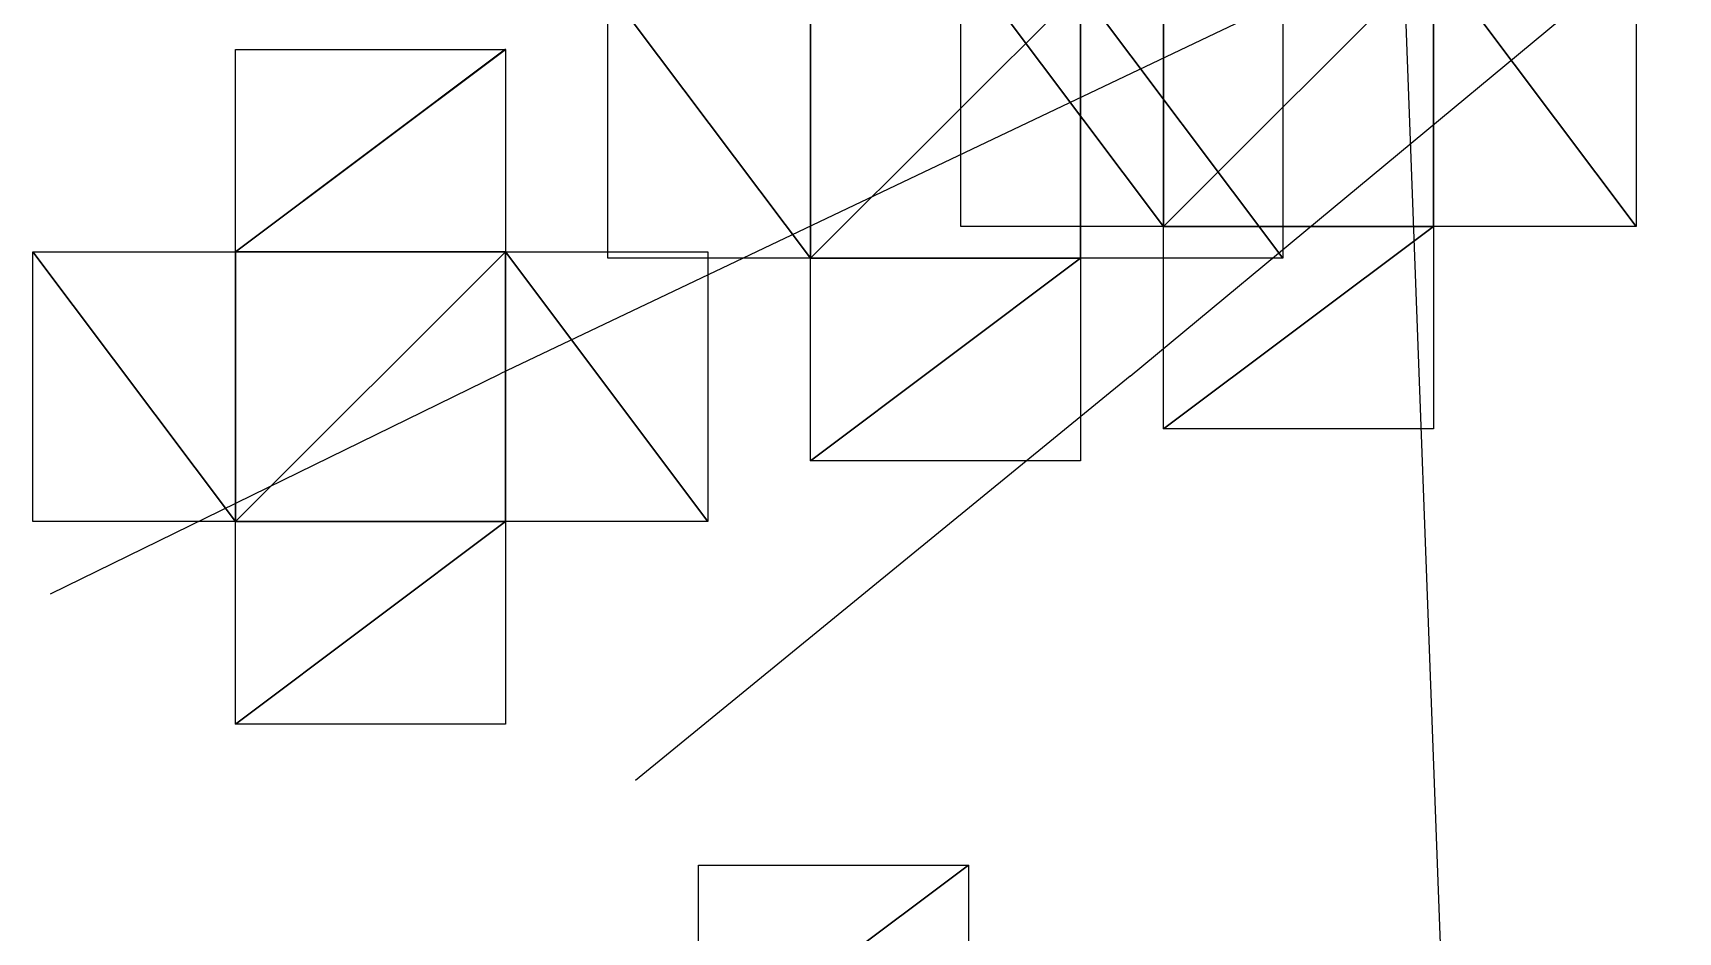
# Model space of a CAD drawing. Header units: metres. Extents: x -204 to 160, y -126 to 162.
# Drawn here: x -87.57 to -51.02, y -44.86 to -24.86 of the extents above; entities that cross this region are included whole.
import ezdxf

# ---------------------------------------------------------------- set-up
doc = ezdxf.new("R2010")
doc.units = ezdxf.units.M

msp = doc.modelspace()

# ---------------------------------------------------------------- linework, layer by layer
for p, q in [((-63.190434, -32.49231, -261.49942), (-47.361496, -19.359016, -256.12433)), ((-57.130173, -22.88387, -221.39754), (-77.18626, -32.445724, -202.2879)), ((-57.130173, -22.88387, -221.39754), (-56.292915, -45.318245, -214.13174)), ((-66.94989, -29.16632, -433.01532), (-66.94989, -23.16632, -433.01532)), ((-66.94989, -29.16632, -433.01532), (-66.94989, -23.16632, -433.01532)), ((-66.94989, -29.16632, -433.01532), (-66.94989, -23.16632, -433.01532)), ((-66.94989, -29.16632, -433.01532), (-66.94989, -23.16632, -433.01532)), ((-66.94989, -29.16632, -433.01532), (-66.94989, -23.16632, -433.01532)), ((-51.94989, -23.16632, -433.01532), (-51.94989, -29.16632, -433.01532)), ((-51.94989, -23.16632, -433.01532), (-51.94989, -29.16632, -433.01532)), ((-51.94989, -23.16632, -433.01532), (-51.94989, -29.16632, -433.01532)), ((-51.94989, -23.16632, -433.01532), (-51.94989, -29.16632, -433.01532)), ((-51.94989, -23.16632, -433.01532), (-51.94989, -29.16632, -433.01532)), ((-74.796326, -29.875748, -433.01532), (-74.796326, -23.875748, -433.01532)), ((-74.796326, -29.875748, -433.01532), (-74.796326, -23.875748, -433.01532)), ((-59.796326, -23.875748, -433.01532), (-59.796326, -29.875748, -433.01532)), ((-59.796326, -23.875748, -433.01532), (-59.796326, -29.875748, -433.01532)), ((-83.07147, -29.729218, -433.01532), (-83.07147, -25.229218, -433.01532)), ((-83.07147, -25.229218, -433.01532), (-77.07147, -25.229218, -433.01532)), ((-83.07147, -29.729218, -433.01532), (-83.07147, -25.229218, -433.01532)), ((-83.07147, -25.229218, -433.01532), (-77.07147, -25.229218, -433.01532)), ((-83.07147, -29.729218, -433.01532), (-83.07147, -25.229218, -433.01532)), ((-83.07147, -25.229218, -433.01532), (-77.07147, -25.229218, -433.01532)), ((-83.07147, -29.729218, -433.01532), (-83.07147, -25.229218, -433.01532)), ((-83.07147, -25.229218, -433.01532), (-77.07147, -25.229218, -433.01532)), ((-83.07147, -29.729218, -433.01532), (-83.07147, -25.229218, -433.01532)), ((-83.07147, -25.229218, -433.01532), (-77.07147, -25.229218, -433.01532)), ((-83.07147, -29.729218, -433.01532), (-83.07147, -25.229218, -433.01532)), ((-83.07147, -25.229218, -433.01532), (-77.07147, -25.229218, -433.01532)), ((-83.07147, -29.729218, -433.01532), (-83.07147, -25.229218, -433.01532)), ((-83.07147, -25.229218, -433.01532), (-77.07147, -25.229218, -433.01532)), ((-77.07147, -25.229218, -433.01532), (-77.07147, -29.729218, -433.01532)), ((-77.07147, -25.229218, -433.01532), (-77.07147, -29.729218, -433.01532)), ((-77.07147, -25.229218, -433.01532), (-77.07147, -29.729218, -433.01532)), ((-77.07147, -25.229218, -433.01532), (-77.07147, -29.729218, -433.01532)), ((-77.07147, -25.229218, -433.01532), (-77.07147, -29.729218, -433.01532)), ((-77.07147, -25.229218, -433.01532), (-77.07147, -29.729218, -433.01532)), ((-77.07147, -25.229218, -433.01532), (-77.07147, -29.729218, -433.01532)), ((-62.44989, -29.16632, -433.01532), (-66.94989, -29.16632, -433.01532)), ((-62.44989, -29.16632, -433.01532), (-66.94989, -29.16632, -433.01532)), ((-62.44989, -29.16632, -433.01532), (-66.94989, -29.16632, -433.01532)), ((-62.44989, -29.16632, -433.01532), (-66.94989, -29.16632, -433.01532)), ((-62.44989, -29.16632, -433.01532), (-66.94989, -29.16632, -433.01532)), ((-62.44989, -33.66632, -433.01532), (-62.44989, -29.16632, -433.01532)), ((-62.44989, -33.66632, -433.01532), (-62.44989, -29.16632, -433.01532)), ((-62.44989, -33.66632, -433.01532), (-62.44989, -29.16632, -433.01532)), ((-62.44989, -33.66632, -433.01532), (-62.44989, -29.16632, -433.01532)), ((-62.44989, -33.66632, -433.01532), (-62.44989, -29.16632, -433.01532)), ((-51.94989, -29.16632, -433.01532), (-56.44989, -29.16632, -433.01532)), ((-56.44989, -29.16632, -433.01532), (-56.44989, -33.66632, -433.01532)), ((-51.94989, -29.16632, -433.01532), (-56.44989, -29.16632, -433.01532)), ((-56.44989, -29.16632, -433.01532), (-56.44989, -33.66632, -433.01532)), ((-51.94989, -29.16632, -433.01532), (-56.44989, -29.16632, -433.01532)), ((-56.44989, -29.16632, -433.01532), (-56.44989, -33.66632, -433.01532)), ((-51.94989, -29.16632, -433.01532), (-56.44989, -29.16632, -433.01532)), ((-56.44989, -29.16632, -433.01532), (-56.44989, -33.66632, -433.01532)), ((-51.94989, -29.16632, -433.01532), (-56.44989, -29.16632, -433.01532)), ((-56.44989, -29.16632, -433.01532), (-56.44989, -33.66632, -433.01532)), ((-87.57147, -35.729218, -433.01532), (-87.57147, -29.729218, -433.01532)), ((-87.57147, -29.729218, -433.01532), (-83.07147, -29.729218, -433.01532)), ((-87.57147, -35.729218, -433.01532), (-87.57147, -29.729218, -433.01532)), ((-87.57147, -29.729218, -433.01532), (-83.07147, -29.729218, -433.01532)), ((-87.57147, -35.729218, -433.01532), (-87.57147, -29.729218, -433.01532)), ((-87.57147, -29.729218, -433.01532), (-83.07147, -29.729218, -433.01532)), ((-87.57147, -35.729218, -433.01532), (-87.57147, -29.729218, -433.01532)), ((-87.57147, -29.729218, -433.01532), (-83.07147, -29.729218, -433.01532)), ((-87.57147, -35.729218, -433.01532), (-87.57147, -29.729218, -433.01532)), ((-87.57147, -29.729218, -433.01532), (-83.07147, -29.729218, -433.01532)), ((-87.57147, -35.729218, -433.01532), (-87.57147, -29.729218, -433.01532)), ((-87.57147, -29.729218, -433.01532), (-83.07147, -29.729218, -433.01532)), ((-87.57147, -35.729218, -433.01532), (-87.57147, -29.729218, -433.01532)), ((-87.57147, -29.729218, -433.01532), (-83.07147, -29.729218, -433.01532)), ((-77.07147, -29.729218, -433.01532), (-72.57147, -29.729218, -433.01532)), ((-77.07147, -29.729218, -433.01532), (-72.57147, -29.729218, -433.01532)), ((-77.07147, -29.729218, -433.01532), (-72.57147, -29.729218, -433.01532)), ((-77.07147, -29.729218, -433.01532), (-72.57147, -29.729218, -433.01532)), ((-77.07147, -29.729218, -433.01532), (-72.57147, -29.729218, -433.01532)), ((-77.07147, -29.729218, -433.01532), (-72.57147, -29.729218, -433.01532)), ((-77.07147, -29.729218, -433.01532), (-72.57147, -29.729218, -433.01532)), ((-70.296326, -29.875748, -433.01532), (-74.796326, -29.875748, -433.01532)), ((-70.296326, -29.875748, -433.01532), (-74.796326, -29.875748, -433.01532)), ((-72.57147, -29.729218, -433.01532), (-72.57147, -35.729218, -433.01532)), ((-72.57147, -29.729218, -433.01532), (-72.57147, -35.729218, -433.01532)), ((-72.57147, -29.729218, -433.01532), (-72.57147, -35.729218, -433.01532)), ((-72.57147, -29.729218, -433.01532), (-72.57147, -35.729218, -433.01532)), ((-72.57147, -29.729218, -433.01532), (-72.57147, -35.729218, -433.01532)), ((-72.57147, -29.729218, -433.01532), (-72.57147, -35.729218, -433.01532)), ((-72.57147, -29.729218, -433.01532), (-72.57147, -35.729218, -433.01532)), ((-70.296326, -34.375748, -433.01532), (-70.296326, -29.875748, -433.01532)), ((-70.296326, -34.375748, -433.01532), (-70.296326, -29.875748, -433.01532)), ((-59.796326, -29.875748, -433.01532), (-64.296326, -29.875748, -433.01532)), ((-64.296326, -29.875748, -433.01532), (-64.296326, -34.375748, -433.01532)), ((-59.796326, -29.875748, -433.01532), (-64.296326, -29.875748, -433.01532)), ((-64.296326, -29.875748, -433.01532), (-64.296326, -34.375748, -433.01532)), ((-87.179474, -37.33748, -192.55717), (-77.18626, -32.445724, -202.2879)), ((-63.190434, -32.49231, -261.49942), (-74.18257, -41.487526, -265.3135)), ((-56.44989, -33.66632, -433.01532), (-62.44989, -33.66632, -433.01532)), ((-56.44989, -33.66632, -433.01532), (-62.44989, -33.66632, -433.01532)), ((-56.44989, -33.66632, -433.01532), (-62.44989, -33.66632, -433.01532)), ((-56.44989, -33.66632, -433.01532), (-62.44989, -33.66632, -433.01532)), ((-56.44989, -33.66632, -433.01532), (-62.44989, -33.66632, -433.01532)), ((-64.296326, -34.375748, -433.01532), (-70.296326, -34.375748, -433.01532)), ((-64.296326, -34.375748, -433.01532), (-70.296326, -34.375748, -433.01532)), ((-83.07147, -35.729218, -433.01532), (-87.57147, -35.729218, -433.01532)), ((-83.07147, -35.729218, -433.01532), (-87.57147, -35.729218, -433.01532)), ((-83.07147, -35.729218, -433.01532), (-87.57147, -35.729218, -433.01532)), ((-83.07147, -35.729218, -433.01532), (-87.57147, -35.729218, -433.01532)), ((-83.07147, -35.729218, -433.01532), (-87.57147, -35.729218, -433.01532)), ((-83.07147, -35.729218, -433.01532), (-87.57147, -35.729218, -433.01532)), ((-83.07147, -35.729218, -433.01532), (-87.57147, -35.729218, -433.01532)), ((-83.07147, -40.229218, -433.01532), (-83.07147, -35.729218, -433.01532)), ((-83.07147, -40.229218, -433.01532), (-83.07147, -35.729218, -433.01532)), ((-83.07147, -40.229218, -433.01532), (-83.07147, -35.729218, -433.01532)), ((-83.07147, -40.229218, -433.01532), (-83.07147, -35.729218, -433.01532)), ((-83.07147, -40.229218, -433.01532), (-83.07147, -35.729218, -433.01532)), ((-83.07147, -40.229218, -433.01532), (-83.07147, -35.729218, -433.01532)), ((-83.07147, -40.229218, -433.01532), (-83.07147, -35.729218, -433.01532)), ((-72.57147, -35.729218, -433.01532), (-77.07147, -35.729218, -433.01532)), ((-77.07147, -35.729218, -433.01532), (-77.07147, -40.229218, -433.01532)), ((-72.57147, -35.729218, -433.01532), (-77.07147, -35.729218, -433.01532)), ((-77.07147, -35.729218, -433.01532), (-77.07147, -40.229218, -433.01532)), ((-72.57147, -35.729218, -433.01532), (-77.07147, -35.729218, -433.01532)), ((-77.07147, -35.729218, -433.01532), (-77.07147, -40.229218, -433.01532)), ((-72.57147, -35.729218, -433.01532), (-77.07147, -35.729218, -433.01532)), ((-77.07147, -35.729218, -433.01532), (-77.07147, -40.229218, -433.01532)), ((-72.57147, -35.729218, -433.01532), (-77.07147, -35.729218, -433.01532)), ((-77.07147, -35.729218, -433.01532), (-77.07147, -40.229218, -433.01532)), ((-72.57147, -35.729218, -433.01532), (-77.07147, -35.729218, -433.01532)), ((-77.07147, -35.729218, -433.01532), (-77.07147, -40.229218, -433.01532)), ((-72.57147, -35.729218, -433.01532), (-77.07147, -35.729218, -433.01532)), ((-77.07147, -35.729218, -433.01532), (-77.07147, -40.229218, -433.01532)), ((-77.07147, -40.229218, -433.01532), (-83.07147, -40.229218, -433.01532)), ((-77.07147, -40.229218, -433.01532), (-83.07147, -40.229218, -433.01532)), ((-77.07147, -40.229218, -433.01532), (-83.07147, -40.229218, -433.01532)), ((-77.07147, -40.229218, -433.01532), (-83.07147, -40.229218, -433.01532)), ((-77.07147, -40.229218, -433.01532), (-83.07147, -40.229218, -433.01532)), ((-77.07147, -40.229218, -433.01532), (-83.07147, -40.229218, -433.01532)), ((-77.07147, -40.229218, -433.01532), (-83.07147, -40.229218, -433.01532)), ((-72.7807, -47.868744, -433.01532), (-72.7807, -43.368744, -433.01532)), ((-72.7807, -43.368744, -433.01532), (-66.7807, -43.368744, -433.01532)), ((-66.7807, -43.368744, -433.01532), (-66.7807, -47.868744, -433.01532))]:
    msp.add_line(p, q)
for points in [[(-62.44989, -29.16632, -433.01532), (-66.94989, -29.16632, -433.01532), (-66.94989, -23.16632, -433.01532), (-66.94979, -23.166222, -433.01523)], [(-62.44989, -29.16632, -433.01532), (-66.94989, -23.16632, -433.01532), (-62.44989, -23.16632, -433.01532), (-62.44979, -23.166222, -433.01523)], [(-62.44989, -29.16632, -433.01532), (-66.94989, -29.16632, -433.01532), (-66.94989, -23.16632, -433.01532), (-66.94979, -23.166222, -433.01523)], [(-62.44989, -29.16632, -433.01532), (-66.94989, -23.16632, -433.01532), (-62.44989, -23.16632, -433.01532), (-62.44979, -23.166222, -433.01523)], [(-62.44989, -29.16632, -433.01532), (-66.94989, -29.16632, -433.01532), (-66.94989, -23.16632, -433.01532), (-66.94979, -23.166222, -433.01523)], [(-62.44989, -29.16632, -433.01532), (-66.94989, -23.16632, -433.01532), (-62.44989, -23.16632, -433.01532), (-62.44979, -23.166222, -433.01523)], [(-62.44989, -29.16632, -433.01532), (-66.94989, -29.16632, -433.01532), (-66.94989, -23.16632, -433.01532), (-66.94979, -23.166222, -433.01523)], [(-62.44989, -29.16632, -433.01532), (-66.94989, -23.16632, -433.01532), (-62.44989, -23.16632, -433.01532), (-62.44979, -23.166222, -433.01523)], [(-62.44989, -29.16632, -433.01532), (-66.94989, -29.16632, -433.01532), (-66.94989, -23.16632, -433.01532), (-66.94979, -23.166222, -433.01523)], [(-62.44989, -29.16632, -433.01532), (-66.94989, -23.16632, -433.01532), (-62.44989, -23.16632, -433.01532), (-62.44979, -23.166222, -433.01523)], [(-62.44989, -29.16632, -433.01532), (-62.44989, -23.16632, -433.01532), (-56.44989, -23.16632, -433.01532), (-56.44979, -23.166222, -433.01523)], [(-62.44989, -29.16632, -433.01532), (-62.44989, -23.16632, -433.01532), (-56.44989, -23.16632, -433.01532), (-56.44979, -23.166222, -433.01523)], [(-62.44989, -29.16632, -433.01532), (-62.44989, -23.16632, -433.01532), (-56.44989, -23.16632, -433.01532), (-56.44979, -23.166222, -433.01523)], [(-62.44989, -29.16632, -433.01532), (-62.44989, -23.16632, -433.01532), (-56.44989, -23.16632, -433.01532), (-56.44979, -23.166222, -433.01523)], [(-62.44989, -29.16632, -433.01532), (-62.44989, -23.16632, -433.01532), (-56.44989, -23.16632, -433.01532), (-56.44979, -23.166222, -433.01523)], [(-56.44989, -23.16632, -433.01532), (-56.44989, -29.16632, -433.01532), (-62.44989, -29.16632, -433.01532), (-62.44979, -29.166222, -433.01523)], [(-56.44989, -23.16632, -433.01532), (-56.44989, -29.16632, -433.01532), (-62.44989, -29.16632, -433.01532), (-62.44979, -29.166222, -433.01523)], [(-56.44989, -23.16632, -433.01532), (-56.44989, -29.16632, -433.01532), (-62.44989, -29.16632, -433.01532), (-62.44979, -29.166222, -433.01523)], [(-56.44989, -23.16632, -433.01532), (-56.44989, -29.16632, -433.01532), (-62.44989, -29.16632, -433.01532), (-62.44979, -29.166222, -433.01523)], [(-56.44989, -23.16632, -433.01532), (-56.44989, -29.16632, -433.01532), (-62.44989, -29.16632, -433.01532), (-62.44979, -29.166222, -433.01523)], [(-56.44989, -23.16632, -433.01532), (-51.94989, -23.16632, -433.01532), (-51.94989, -29.16632, -433.01532), (-51.94979, -29.166222, -433.01523)], [(-56.44989, -23.16632, -433.01532), (-51.94989, -29.16632, -433.01532), (-56.44989, -29.16632, -433.01532), (-56.44979, -29.166222, -433.01523)], [(-56.44989, -23.16632, -433.01532), (-51.94989, -23.16632, -433.01532), (-51.94989, -29.16632, -433.01532), (-51.94979, -29.166222, -433.01523)], [(-56.44989, -23.16632, -433.01532), (-51.94989, -29.16632, -433.01532), (-56.44989, -29.16632, -433.01532), (-56.44979, -29.166222, -433.01523)], [(-56.44989, -23.16632, -433.01532), (-51.94989, -23.16632, -433.01532), (-51.94989, -29.16632, -433.01532), (-51.94979, -29.166222, -433.01523)], [(-56.44989, -23.16632, -433.01532), (-51.94989, -29.16632, -433.01532), (-56.44989, -29.16632, -433.01532), (-56.44979, -29.166222, -433.01523)], [(-56.44989, -23.16632, -433.01532), (-51.94989, -23.16632, -433.01532), (-51.94989, -29.16632, -433.01532), (-51.94979, -29.166222, -433.01523)], [(-56.44989, -23.16632, -433.01532), (-51.94989, -29.16632, -433.01532), (-56.44989, -29.16632, -433.01532), (-56.44979, -29.166222, -433.01523)], [(-56.44989, -23.16632, -433.01532), (-51.94989, -23.16632, -433.01532), (-51.94989, -29.16632, -433.01532), (-51.94979, -29.166222, -433.01523)], [(-56.44989, -23.16632, -433.01532), (-51.94989, -29.16632, -433.01532), (-56.44989, -29.16632, -433.01532), (-56.44979, -29.166222, -433.01523)], [(-70.296326, -29.875748, -433.01532), (-74.796326, -29.875748, -433.01532), (-74.796326, -23.875748, -433.01532), (-74.79623, -23.875648, -433.01523)], [(-70.296326, -29.875748, -433.01532), (-74.796326, -23.875748, -433.01532), (-70.296326, -23.875748, -433.01532), (-70.29623, -23.875648, -433.01523)], [(-70.296326, -29.875748, -433.01532), (-74.796326, -29.875748, -433.01532), (-74.796326, -23.875748, -433.01532), (-74.79623, -23.875648, -433.01523)], [(-70.296326, -29.875748, -433.01532), (-74.796326, -23.875748, -433.01532), (-70.296326, -23.875748, -433.01532), (-70.29623, -23.875648, -433.01523)], [(-70.296326, -29.875748, -433.01532), (-70.296326, -23.875748, -433.01532), (-64.296326, -23.875748, -433.01532), (-64.29623, -23.875648, -433.01523)], [(-70.296326, -29.875748, -433.01532), (-70.296326, -23.875748, -433.01532), (-64.296326, -23.875748, -433.01532), (-64.29623, -23.875648, -433.01523)], [(-64.296326, -23.875748, -433.01532), (-64.296326, -29.875748, -433.01532), (-70.296326, -29.875748, -433.01532), (-70.29623, -29.875648, -433.01523)], [(-64.296326, -23.875748, -433.01532), (-64.296326, -29.875748, -433.01532), (-70.296326, -29.875748, -433.01532), (-70.29623, -29.875648, -433.01523)], [(-64.296326, -23.875748, -433.01532), (-59.796326, -23.875748, -433.01532), (-59.796326, -29.875748, -433.01532), (-59.796227, -29.875648, -433.01523)], [(-64.296326, -23.875748, -433.01532), (-59.796326, -29.875748, -433.01532), (-64.296326, -29.875748, -433.01532), (-64.29623, -29.875648, -433.01523)], [(-64.296326, -23.875748, -433.01532), (-59.796326, -23.875748, -433.01532), (-59.796326, -29.875748, -433.01532), (-59.796227, -29.875648, -433.01523)], [(-64.296326, -23.875748, -433.01532), (-59.796326, -29.875748, -433.01532), (-64.296326, -29.875748, -433.01532), (-64.29623, -29.875648, -433.01523)], [(-83.07147, -29.729218, -433.01532), (-83.07147, -25.229218, -433.01532), (-77.07147, -25.229218, -433.01532), (-77.07137, -25.229118, -433.01523)], [(-83.07147, -29.729218, -433.01532), (-83.07147, -25.229218, -433.01532), (-77.07147, -25.229218, -433.01532), (-77.07137, -25.229118, -433.01523)], [(-83.07147, -29.729218, -433.01532), (-83.07147, -25.229218, -433.01532), (-77.07147, -25.229218, -433.01532), (-77.07137, -25.229118, -433.01523)], [(-83.07147, -29.729218, -433.01532), (-83.07147, -25.229218, -433.01532), (-77.07147, -25.229218, -433.01532), (-77.07137, -25.229118, -433.01523)], [(-83.07147, -29.729218, -433.01532), (-83.07147, -25.229218, -433.01532), (-77.07147, -25.229218, -433.01532), (-77.07137, -25.229118, -433.01523)], [(-83.07147, -29.729218, -433.01532), (-83.07147, -25.229218, -433.01532), (-77.07147, -25.229218, -433.01532), (-77.07137, -25.229118, -433.01523)], [(-83.07147, -29.729218, -433.01532), (-83.07147, -25.229218, -433.01532), (-77.07147, -25.229218, -433.01532), (-77.07137, -25.229118, -433.01523)], [(-83.07147, -29.729218, -433.01532), (-77.07147, -25.229218, -433.01532), (-77.07147, -29.729218, -433.01532), (-77.07137, -29.729118, -433.01523)], [(-83.07147, -29.729218, -433.01532), (-77.07147, -25.229218, -433.01532), (-77.07147, -29.729218, -433.01532), (-77.07137, -29.729118, -433.01523)], [(-83.07147, -29.729218, -433.01532), (-77.07147, -25.229218, -433.01532), (-77.07147, -29.729218, -433.01532), (-77.07137, -29.729118, -433.01523)], [(-83.07147, -29.729218, -433.01532), (-77.07147, -25.229218, -433.01532), (-77.07147, -29.729218, -433.01532), (-77.07137, -29.729118, -433.01523)], [(-83.07147, -29.729218, -433.01532), (-77.07147, -25.229218, -433.01532), (-77.07147, -29.729218, -433.01532), (-77.07137, -29.729118, -433.01523)], [(-83.07147, -29.729218, -433.01532), (-77.07147, -25.229218, -433.01532), (-77.07147, -29.729218, -433.01532), (-77.07137, -29.729118, -433.01523)], [(-83.07147, -29.729218, -433.01532), (-77.07147, -25.229218, -433.01532), (-77.07147, -29.729218, -433.01532), (-77.07137, -29.729118, -433.01523)], [(-56.44989, -29.16632, -433.01532), (-62.44989, -33.66632, -433.01532), (-62.44989, -29.16632, -433.01532), (-62.44979, -29.166222, -433.01523)], [(-56.44989, -29.16632, -433.01532), (-62.44989, -33.66632, -433.01532), (-62.44989, -29.16632, -433.01532), (-62.44979, -29.166222, -433.01523)], [(-56.44989, -29.16632, -433.01532), (-62.44989, -33.66632, -433.01532), (-62.44989, -29.16632, -433.01532), (-62.44979, -29.166222, -433.01523)], [(-56.44989, -29.16632, -433.01532), (-62.44989, -33.66632, -433.01532), (-62.44989, -29.16632, -433.01532), (-62.44979, -29.166222, -433.01523)], [(-56.44989, -29.16632, -433.01532), (-62.44989, -33.66632, -433.01532), (-62.44989, -29.16632, -433.01532), (-62.44979, -29.166222, -433.01523)], [(-56.44989, -29.16632, -433.01532), (-56.44989, -33.66632, -433.01532), (-62.44989, -33.66632, -433.01532), (-62.44979, -33.66622, -433.01523)], [(-56.44989, -29.16632, -433.01532), (-56.44989, -33.66632, -433.01532), (-62.44989, -33.66632, -433.01532), (-62.44979, -33.66622, -433.01523)], [(-56.44989, -29.16632, -433.01532), (-56.44989, -33.66632, -433.01532), (-62.44989, -33.66632, -433.01532), (-62.44979, -33.66622, -433.01523)], [(-56.44989, -29.16632, -433.01532), (-56.44989, -33.66632, -433.01532), (-62.44989, -33.66632, -433.01532), (-62.44979, -33.66622, -433.01523)], [(-56.44989, -29.16632, -433.01532), (-56.44989, -33.66632, -433.01532), (-62.44989, -33.66632, -433.01532), (-62.44979, -33.66622, -433.01523)], [(-83.07147, -35.729218, -433.01532), (-87.57147, -35.729218, -433.01532), (-87.57147, -29.729218, -433.01532), (-87.57137, -29.729118, -433.01523)], [(-83.07147, -35.729218, -433.01532), (-87.57147, -29.729218, -433.01532), (-83.07147, -29.729218, -433.01532), (-83.07137, -29.729118, -433.01523)], [(-83.07147, -35.729218, -433.01532), (-87.57147, -35.729218, -433.01532), (-87.57147, -29.729218, -433.01532), (-87.57137, -29.729118, -433.01523)], [(-83.07147, -35.729218, -433.01532), (-87.57147, -29.729218, -433.01532), (-83.07147, -29.729218, -433.01532), (-83.07137, -29.729118, -433.01523)], [(-83.07147, -35.729218, -433.01532), (-87.57147, -35.729218, -433.01532), (-87.57147, -29.729218, -433.01532), (-87.57137, -29.729118, -433.01523)], [(-83.07147, -35.729218, -433.01532), (-87.57147, -29.729218, -433.01532), (-83.07147, -29.729218, -433.01532), (-83.07137, -29.729118, -433.01523)], [(-83.07147, -35.729218, -433.01532), (-87.57147, -35.729218, -433.01532), (-87.57147, -29.729218, -433.01532), (-87.57137, -29.729118, -433.01523)], [(-83.07147, -35.729218, -433.01532), (-87.57147, -29.729218, -433.01532), (-83.07147, -29.729218, -433.01532), (-83.07137, -29.729118, -433.01523)], [(-83.07147, -35.729218, -433.01532), (-87.57147, -35.729218, -433.01532), (-87.57147, -29.729218, -433.01532), (-87.57137, -29.729118, -433.01523)], [(-83.07147, -35.729218, -433.01532), (-87.57147, -29.729218, -433.01532), (-83.07147, -29.729218, -433.01532), (-83.07137, -29.729118, -433.01523)], [(-83.07147, -35.729218, -433.01532), (-87.57147, -35.729218, -433.01532), (-87.57147, -29.729218, -433.01532), (-87.57137, -29.729118, -433.01523)], [(-83.07147, -35.729218, -433.01532), (-87.57147, -29.729218, -433.01532), (-83.07147, -29.729218, -433.01532), (-83.07137, -29.729118, -433.01523)], [(-83.07147, -35.729218, -433.01532), (-87.57147, -35.729218, -433.01532), (-87.57147, -29.729218, -433.01532), (-87.57137, -29.729118, -433.01523)], [(-83.07147, -35.729218, -433.01532), (-87.57147, -29.729218, -433.01532), (-83.07147, -29.729218, -433.01532), (-83.07137, -29.729118, -433.01523)], [(-83.07147, -35.729218, -433.01532), (-83.07147, -29.729218, -433.01532), (-77.07147, -29.729218, -433.01532), (-77.07137, -29.729118, -433.01523)], [(-83.07147, -35.729218, -433.01532), (-83.07147, -29.729218, -433.01532), (-77.07147, -29.729218, -433.01532), (-77.07137, -29.729118, -433.01523)], [(-83.07147, -35.729218, -433.01532), (-83.07147, -29.729218, -433.01532), (-77.07147, -29.729218, -433.01532), (-77.07137, -29.729118, -433.01523)], [(-83.07147, -35.729218, -433.01532), (-83.07147, -29.729218, -433.01532), (-77.07147, -29.729218, -433.01532), (-77.07137, -29.729118, -433.01523)], [(-83.07147, -35.729218, -433.01532), (-83.07147, -29.729218, -433.01532), (-77.07147, -29.729218, -433.01532), (-77.07137, -29.729118, -433.01523)], [(-83.07147, -35.729218, -433.01532), (-83.07147, -29.729218, -433.01532), (-77.07147, -29.729218, -433.01532), (-77.07137, -29.729118, -433.01523)], [(-83.07147, -35.729218, -433.01532), (-83.07147, -29.729218, -433.01532), (-77.07147, -29.729218, -433.01532), (-77.07137, -29.729118, -433.01523)], [(-77.07147, -29.729218, -433.01532), (-77.07147, -35.729218, -433.01532), (-83.07147, -35.729218, -433.01532), (-83.07137, -35.72912, -433.01523)], [(-77.07147, -29.729218, -433.01532), (-77.07147, -35.729218, -433.01532), (-83.07147, -35.729218, -433.01532), (-83.07137, -35.72912, -433.01523)], [(-77.07147, -29.729218, -433.01532), (-77.07147, -35.729218, -433.01532), (-83.07147, -35.729218, -433.01532), (-83.07137, -35.72912, -433.01523)], [(-77.07147, -29.729218, -433.01532), (-77.07147, -35.729218, -433.01532), (-83.07147, -35.729218, -433.01532), (-83.07137, -35.72912, -433.01523)], [(-77.07147, -29.729218, -433.01532), (-77.07147, -35.729218, -433.01532), (-83.07147, -35.729218, -433.01532), (-83.07137, -35.72912, -433.01523)], [(-77.07147, -29.729218, -433.01532), (-77.07147, -35.729218, -433.01532), (-83.07147, -35.729218, -433.01532), (-83.07137, -35.72912, -433.01523)], [(-77.07147, -29.729218, -433.01532), (-77.07147, -35.729218, -433.01532), (-83.07147, -35.729218, -433.01532), (-83.07137, -35.72912, -433.01523)], [(-77.07147, -29.729218, -433.01532), (-72.57147, -29.729218, -433.01532), (-72.57147, -35.729218, -433.01532), (-72.57137, -35.72912, -433.01523)], [(-77.07147, -29.729218, -433.01532), (-72.57147, -35.729218, -433.01532), (-77.07147, -35.729218, -433.01532), (-77.07137, -35.72912, -433.01523)], [(-77.07147, -29.729218, -433.01532), (-72.57147, -29.729218, -433.01532), (-72.57147, -35.729218, -433.01532), (-72.57137, -35.72912, -433.01523)], [(-77.07147, -29.729218, -433.01532), (-72.57147, -35.729218, -433.01532), (-77.07147, -35.729218, -433.01532), (-77.07137, -35.72912, -433.01523)], [(-77.07147, -29.729218, -433.01532), (-72.57147, -29.729218, -433.01532), (-72.57147, -35.729218, -433.01532), (-72.57137, -35.72912, -433.01523)], [(-77.07147, -29.729218, -433.01532), (-72.57147, -35.729218, -433.01532), (-77.07147, -35.729218, -433.01532), (-77.07137, -35.72912, -433.01523)], [(-77.07147, -29.729218, -433.01532), (-72.57147, -29.729218, -433.01532), (-72.57147, -35.729218, -433.01532), (-72.57137, -35.72912, -433.01523)], [(-77.07147, -29.729218, -433.01532), (-72.57147, -35.729218, -433.01532), (-77.07147, -35.729218, -433.01532), (-77.07137, -35.72912, -433.01523)], [(-77.07147, -29.729218, -433.01532), (-72.57147, -29.729218, -433.01532), (-72.57147, -35.729218, -433.01532), (-72.57137, -35.72912, -433.01523)], [(-77.07147, -29.729218, -433.01532), (-72.57147, -35.729218, -433.01532), (-77.07147, -35.729218, -433.01532), (-77.07137, -35.72912, -433.01523)], [(-77.07147, -29.729218, -433.01532), (-72.57147, -29.729218, -433.01532), (-72.57147, -35.729218, -433.01532), (-72.57137, -35.72912, -433.01523)], [(-77.07147, -29.729218, -433.01532), (-72.57147, -35.729218, -433.01532), (-77.07147, -35.729218, -433.01532), (-77.07137, -35.72912, -433.01523)], [(-77.07147, -29.729218, -433.01532), (-72.57147, -29.729218, -433.01532), (-72.57147, -35.729218, -433.01532), (-72.57137, -35.72912, -433.01523)], [(-77.07147, -29.729218, -433.01532), (-72.57147, -35.729218, -433.01532), (-77.07147, -35.729218, -433.01532), (-77.07137, -35.72912, -433.01523)], [(-64.296326, -29.875748, -433.01532), (-70.296326, -34.375748, -433.01532), (-70.296326, -29.875748, -433.01532), (-70.29623, -29.875648, -433.01523)], [(-64.296326, -29.875748, -433.01532), (-70.296326, -34.375748, -433.01532), (-70.296326, -29.875748, -433.01532), (-70.29623, -29.875648, -433.01523)], [(-64.296326, -29.875748, -433.01532), (-64.296326, -34.375748, -433.01532), (-70.296326, -34.375748, -433.01532), (-70.29623, -34.37565, -433.01523)], [(-64.296326, -29.875748, -433.01532), (-64.296326, -34.375748, -433.01532), (-70.296326, -34.375748, -433.01532), (-70.29623, -34.37565, -433.01523)], [(-77.07147, -35.729218, -433.01532), (-83.07147, -40.229218, -433.01532), (-83.07147, -35.729218, -433.01532), (-83.07137, -35.72912, -433.01523)], [(-77.07147, -35.729218, -433.01532), (-83.07147, -40.229218, -433.01532), (-83.07147, -35.729218, -433.01532), (-83.07137, -35.72912, -433.01523)], [(-77.07147, -35.729218, -433.01532), (-83.07147, -40.229218, -433.01532), (-83.07147, -35.729218, -433.01532), (-83.07137, -35.72912, -433.01523)], [(-77.07147, -35.729218, -433.01532), (-83.07147, -40.229218, -433.01532), (-83.07147, -35.729218, -433.01532), (-83.07137, -35.72912, -433.01523)], [(-77.07147, -35.729218, -433.01532), (-83.07147, -40.229218, -433.01532), (-83.07147, -35.729218, -433.01532), (-83.07137, -35.72912, -433.01523)], [(-77.07147, -35.729218, -433.01532), (-83.07147, -40.229218, -433.01532), (-83.07147, -35.729218, -433.01532), (-83.07137, -35.72912, -433.01523)], [(-77.07147, -35.729218, -433.01532), (-83.07147, -40.229218, -433.01532), (-83.07147, -35.729218, -433.01532), (-83.07137, -35.72912, -433.01523)], [(-77.07147, -35.729218, -433.01532), (-77.07147, -40.229218, -433.01532), (-83.07147, -40.229218, -433.01532), (-83.07137, -40.22912, -433.01523)], [(-77.07147, -35.729218, -433.01532), (-77.07147, -40.229218, -433.01532), (-83.07147, -40.229218, -433.01532), (-83.07137, -40.22912, -433.01523)], [(-77.07147, -35.729218, -433.01532), (-77.07147, -40.229218, -433.01532), (-83.07147, -40.229218, -433.01532), (-83.07137, -40.22912, -433.01523)], [(-77.07147, -35.729218, -433.01532), (-77.07147, -40.229218, -433.01532), (-83.07147, -40.229218, -433.01532), (-83.07137, -40.22912, -433.01523)], [(-77.07147, -35.729218, -433.01532), (-77.07147, -40.229218, -433.01532), (-83.07147, -40.229218, -433.01532), (-83.07137, -40.22912, -433.01523)], [(-77.07147, -35.729218, -433.01532), (-77.07147, -40.229218, -433.01532), (-83.07147, -40.229218, -433.01532), (-83.07137, -40.22912, -433.01523)], [(-77.07147, -35.729218, -433.01532), (-77.07147, -40.229218, -433.01532), (-83.07147, -40.229218, -433.01532), (-83.07137, -40.22912, -433.01523)], [(-72.7807, -47.868744, -433.01532), (-72.7807, -43.368744, -433.01532), (-66.7807, -43.368744, -433.01532), (-66.7806, -43.368645, -433.01523)], [(-72.7807, -47.868744, -433.01532), (-66.7807, -43.368744, -433.01532), (-66.7807, -47.868744, -433.01532), (-66.7806, -47.868645, -433.01523)]]:
    msp.add_3dface(points)

doc.saveas('drawing.dxf')
